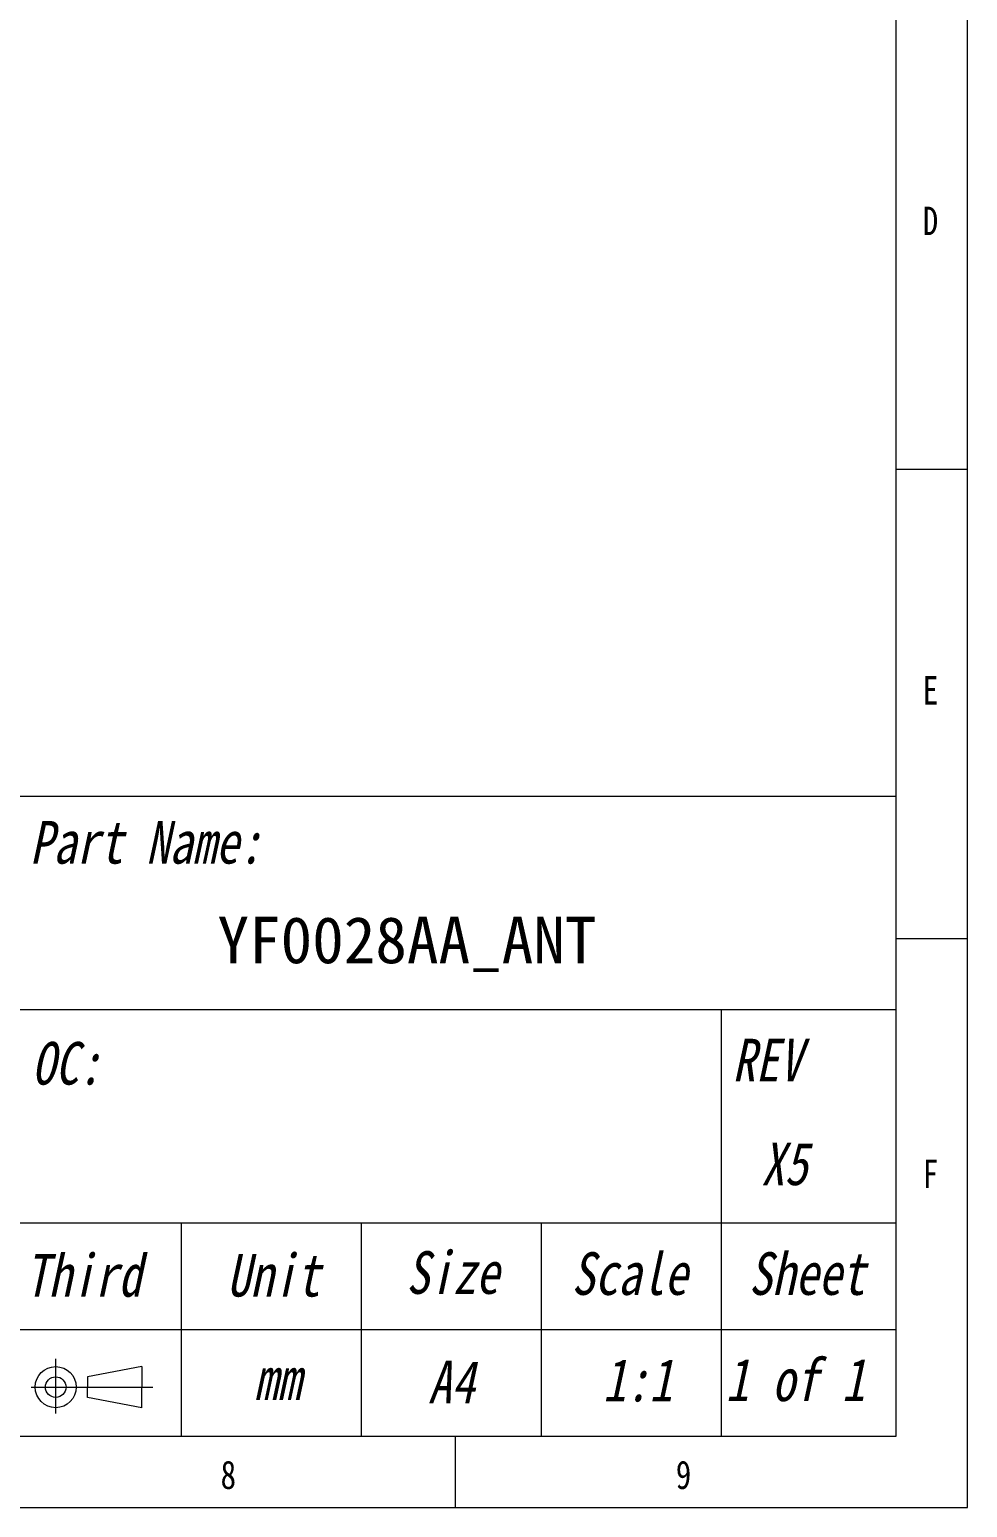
# Model space of a CAD drawing. Header units: millimetres. Extents: x 62 to 317, y 12 to 192.
# Drawn here: x 260.3 to 316.9, y 11.9 to 101 of the extents above; entities that cross this region are included whole.
import ezdxf

# ---------------------------------------------------------------- set-up
doc = ezdxf.new("R2010")
doc.units = ezdxf.units.MM
doc.layers.add('04 文字', color=1, linetype='Continuous')
doc.layers.add('07 图框', color=15, linetype='Continuous')
doc.styles.add('ST1', font='', dxfattribs={"width": 0.8})
doc.styles.get('ST1').set_extended_font_data('SimSun')

msp = doc.modelspace()

# ---------------------------------------------------------------- linework, layer by layer
at = {"lineweight": 0}
msp.add_line((196.769, 16.194), (312.591, 16.194), dxfattribs=at)
at = {"layer": '07 图框', "color": 7, "lineweight": 0}
for p, q in [((316.88, 11.904), (316.88, 192.071)), ((312.591, 16.194), (312.591, 187.782)), ((312.591, 74.534), (316.88, 74.534)), ((196.769, 54.801), (312.591, 54.801)), ((312.591, 46.222), (316.88, 46.222)), ((196.769, 41.932), (312.591, 41.932)), ((302.057, 16.194), (302.057, 41.932)), ((225.081, 29.063), (312.591, 29.063)), ((269.483, 16.194), (269.483, 29.063)), ((280.341, 16.194), (280.341, 29.063)), ((291.199, 16.194), (291.199, 29.063)), ((225.081, 22.629), (312.591, 22.629)), ((261.895, 17.574), (261.895, 20.872)), ((267.093, 20.4), (263.815, 19.78)), ((263.815, 19.78), (263.815, 19.161)), ((267.093, 20.4), (267.093, 19.161)), ((260.408, 19.161), (267.758, 19.161)), ((263.815, 18.541), (263.815, 19.161)), ((267.093, 17.922), (267.093, 19.161)), ((267.093, 17.922), (263.815, 18.541)), ((66.362, 16.194), (312.591, 16.194)), ((285.995, 16.194), (285.995, 11.904)), ((62.073, 11.904), (316.88, 11.904))]:
    msp.add_line(p, q, dxfattribs=at)
for radius in [1.239, 0.62]:
    msp.add_circle((261.895, 19.161), radius, dxfattribs=at)

# ---------------------------------------------------------------- texts
at = {"layer": '04 文字', "color": 7, "lineweight": 0, "char_height": 2.57382, "attachment_point": 1, "style": 'ST1'}
for s, insert, width in [('\\pi2.62112;{\\fSimSun|b0|i1|c134|p2;X5}', (301.827, 33.916), 9.00836), ('\\pi2.03;{\\fSimSun|b0|i1|c134|p2;1:1}', (292.858, 20.869), 9.00836), ('\\pi2.03;{\\fSimSun|b0|i1|c134|p2;1 of 1}', (300.26, 20.892), 16.03164)]:
    msp.add_mtext(s, dxfattribs=dict(at, insert=insert, width=width))
at = {"layer": '07 图框', "color": 7, "lineweight": 0, "style": 'ST1'}
for s, insert, char_height, width, attachment_point in [('D', (315.117, 90.36), 1.716, 3.53895, 3), ('E', (315.117, 62.048), 1.716, 3.53895, 3), ('{\\fSimSun|b0|i1|c134|p2;Part Name:}', (260.339, 53.313), 2.57382, 21.21149, 1), ('{\\W1;YF0028AA_ANT}', (271.649, 47.528), 2.8, 7.07958, 1), ('{\\fSimSun|b0|i1|c134|p2;REV}', (302.705, 40.172), 2.57382, 9.00836, 1), ('{\\fSimSun|b0|i1|c134|p2;OC:}', (260.454, 39.981), 2.57382, 21.21149, 1), ('F', (315.117, 32.878), 1.716, 3.53895, 3), ('{\\fSimSun|b0|i1|c134|p2;Third}', (260.052, 27.194), 2.57382, 7.07958, 1), ('{\\fSimSun|b0|i1|c134|p2;Unit}', (272.216, 27.199), 2.57382, 7.07958, 1), ('\\pi0.7156;{\\fSimSun|b0|i1|c134|p2;Size}', (282.316, 27.36), 2.57382, 9.00836, 1), ('\\pi0.7559;{\\fSimSun|b0|i1|c134|p2;Scale}', (292.242, 27.299), 2.57382, 9.00836, 1), ('\\pi1.306;{\\fSimSun|b0|i1|c134|p2;Sheet}', (302.384, 27.299), 2.57382, 9.00836, 1), ('\\pi2.405;{\\fSimSun|b0|i1|c134|p2;A4}', (281.951, 20.76), 2.57382, 7.07958, 1), ('{\\fSimSun|b0|i1|c134|p2;mm}', (273.869, 20.958), 2.57382, 7.07958, 1), ('{\\f@SimSun|b0|i0|c134|p2;8}', (271.838, 14.732), 1.71588, 3.53895, 1), ('9', (299.292, 14.732), 1.716, 3.53895, 1)]:
    msp.add_mtext(s, dxfattribs=dict(at, insert=insert, char_height=char_height, width=width, attachment_point=attachment_point))

doc.saveas('drawing.dxf')
